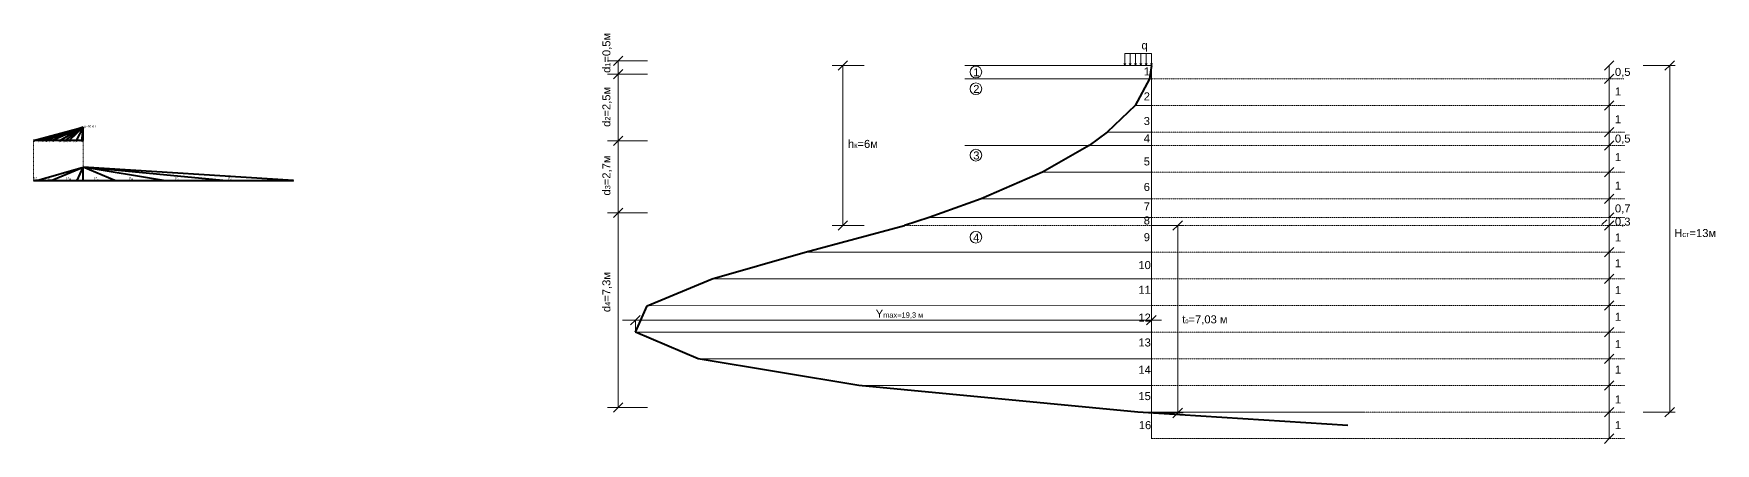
# Model space of a CAD drawing. Header units: millimetres. Extents: x -5592 to 31432, y -5488 to 8589.
# Drawn here: x 11506 to 17811, y 1975 to 3511 of the extents above; entities that cross this region are included whole.
import ezdxf

# ---------------------------------------------------------------- set-up
doc = ezdxf.new("R2010")
doc.units = ezdxf.units.MM
doc.linetypes.add('JIS_02_0.7', pattern=[1.35, 0.75, -0.6])
doc.layers.get('0').update_dxf_attribs({"lineweight": 9})
doc.layers.add('давление', color=10, linetype='Continuous', lineweight=40)
doc.layers.add('размерность', color=50, linetype='JIS_02_0.7', lineweight=5)
doc.styles.get("Standard").update_dxf_attribs({"font": 'arial.ttf'})

msp = doc.modelspace()

# ---------------------------------------------------------------- linework, layer by layer
for p, q in [((13657.628, 3409.561), (13807.942, 3409.561)), ((13680.211, 3391.866), (13697.942, 3409.561)), ((13697.942, 3409.561), (13715.673, 3427.255)), ((13697.942, 3409.561), (13697.942, 2109.561)), ((14540.337, 3391.866), (14558.068, 3409.561)), ((14540.337, 3391.866), (14558.068, 3409.561)), ((15596.792, 3436.866), (15596.792, 3391.866)), ((15596.792, 3436.866), (15696.792, 3436.866)), ((15616.792, 3436.866), (15616.792, 3391.866)), ((15636.792, 3436.866), (15636.792, 3391.866)), ((15656.792, 3436.866), (15656.792, 3391.866)), ((15676.792, 3436.866), (15676.792, 3391.866)), ((15696.792, 3436.866), (15696.792, 3391.866)), ((17412.865, 3391.866), (17430.596, 3409.561)), ((17640.183, 3391.866), (17657.914, 3409.561)), ((13657.628, 3359.561), (13807.942, 3359.561)), ((13680.211, 3341.866), (13697.942, 3359.561)), ((13697.942, 3359.561), (13715.673, 3377.255)), ((14500.337, 3391.866), (14620.337, 3391.866)), ((14522.606, 3374.172), (14540.337, 3391.866)), ((14522.606, 3374.172), (14540.337, 3391.866)), ((14540.337, 3391.866), (14540.337, 2791.866)), ((15696.792, 3391.866), (14996.792, 3391.866)), ((15696.792, 3341.866), (14996.792, 3341.866)), ((15596.792, 3391.866), (15593.104, 3399.795)), ((15596.792, 3391.866), (15600.479, 3399.795)), ((15616.792, 3391.866), (15613.104, 3399.795)), ((15616.792, 3391.866), (15620.479, 3399.795)), ((15636.792, 3391.866), (15633.104, 3399.795)), ((15636.792, 3391.866), (15640.479, 3399.795)), ((15656.792, 3391.866), (15653.104, 3399.795)), ((15656.792, 3391.866), (15660.479, 3399.795)), ((15676.792, 3391.866), (15673.104, 3399.795)), ((15676.792, 3391.866), (15680.479, 3399.795)), ((15696.792, 3391.866), (15693.104, 3399.795)), ((15696.792, 3391.866), (15700.479, 3399.795)), ((15696.792, 3391.866), (15696.792, 3341.866)), ((15696.792, 3341.866), (15696.792, 3091.866)), ((15696.792, 3341.866), (15696.792, 3241.866)), ((17395.134, 3374.172), (17412.865, 3391.866)), ((17395.134, 3324.172), (17412.865, 3341.866)), ((17412.865, 3391.866), (17412.865, 1992.284)), ((17412.865, 3341.866), (17430.596, 3359.561)), ((17622.452, 3374.172), (17640.183, 3391.866)), ((17640.183, 3391.866), (17640.183, 2091.866)), ((15696.792, 3241.866), (15635.847, 3241.866)), ((17395.134, 3224.172), (17412.865, 3241.866)), ((17412.865, 3241.866), (17430.596, 3259.561)), ((17412.865, 3141.866), (17430.596, 3159.561)), ((13657.628, 3109.561), (13807.942, 3109.561)), ((13680.211, 3091.866), (13697.942, 3109.561)), ((13697.942, 3109.561), (13715.673, 3127.255)), ((15696.792, 3091.866), (14996.792, 3091.866)), ((15696.792, 3141.866), (15530.807, 3141.866)), ((15696.792, 3091.866), (15696.792, 2821.866)), ((15696.792, 3091.866), (15696.792, 2991.866)), ((17395.134, 3124.172), (17412.865, 3141.866)), ((17395.134, 3074.172), (17412.865, 3091.866)), ((17412.865, 3091.866), (17430.596, 3109.561)), ((15696.792, 2991.866), (15289.189, 2991.866)), ((17395.134, 2974.172), (17412.865, 2991.866)), ((17412.865, 2991.866), (17430.596, 3009.561)), ((17412.865, 2891.866), (17430.596, 2909.561)), ((13657.628, 2839.561), (13807.942, 2839.561)), ((13680.211, 2821.866), (13697.942, 2839.561)), ((13697.942, 2839.561), (13715.673, 2857.255)), ((15696.792, 2891.866), (15058.934, 2891.866)), ((17395.134, 2874.172), (17412.865, 2891.866)), ((17412.865, 2821.866), (17430.596, 2839.561)), ((14500.337, 2791.866), (14620.337, 2791.866)), ((14522.606, 2774.172), (14540.337, 2791.866)), ((14540.337, 2791.866), (14558.068, 2809.561)), ((15696.792, 2821.866), (14863.667, 2821.866)), ((15696.792, 2821.866), (15696.792, 1991.866)), ((15777.843, 2774.172), (15795.574, 2791.866)), ((15795.574, 2791.866), (15813.305, 2809.561)), ((15795.574, 2791.866), (15795.574, 2088.615)), ((17386.269, 2795.324), (17404, 2813.019)), ((17395.134, 2774.172), (17412.865, 2791.866)), ((17412.865, 2791.866), (17430.596, 2809.561)), ((15696.792, 2691.866), (14398.681, 2691.866)), ((17395.134, 2674.172), (17412.865, 2691.866)), ((17412.865, 2691.866), (17430.596, 2709.561)), ((15696.792, 2591.866), (14049.887, 2591.866)), ((17395.134, 2574.172), (17412.865, 2591.866)), ((17412.865, 2591.866), (17430.596, 2609.561)), ((15696.792, 2491.866), (13806.334, 2490.103)), ((17395.134, 2474.172), (17412.865, 2491.866)), ((17412.865, 2491.866), (17430.596, 2509.561)), ((13713.501, 2436.866), (15734.696, 2436.866)), ((13744.451, 2419.172), (13762.182, 2436.866)), ((13744.451, 2419.172), (13762.182, 2436.866)), ((13762.182, 2436.866), (13779.913, 2454.561)), ((13762.182, 2436.866), (13779.913, 2454.561)), ((13762.182, 2391.866), (13762.182, 2436.866)), ((15679.061, 2419.172), (15696.792, 2436.866)), ((15679.061, 2419.172), (15696.792, 2436.866)), ((15696.792, 2436.866), (15714.523, 2454.561)), ((15696.792, 2436.866), (15714.523, 2454.561)), ((17412.865, 2391.866), (17430.596, 2409.561)), ((15696.792, 2391.866), (13762.182, 2391.866)), ((17395.134, 2374.172), (17412.865, 2391.866)), ((15696.792, 2291.866), (13997.768, 2291.866)), ((17395.134, 2274.172), (17412.865, 2291.866)), ((17412.865, 2291.866), (17430.596, 2309.561)), ((17412.865, 2191.866), (17430.596, 2209.561)), ((15696.792, 2191.866), (14599.594, 2191.866)), ((17395.134, 2174.172), (17412.865, 2191.866)), ((13657.628, 2109.561), (13807.942, 2109.561)), ((13680.211, 2091.866), (13697.942, 2109.561)), ((13680.211, 2091.866), (13697.942, 2109.561)), ((13697.942, 2109.561), (13715.673, 2127.255)), ((13697.942, 2109.561), (13715.673, 2127.255)), ((16496.792, 2091.866), (15645.57, 2091.866)), ((15777.843, 2070.92), (15795.574, 2088.615)), ((15795.574, 2088.615), (15813.305, 2106.309)), ((17395.134, 2074.172), (17412.865, 2091.866)), ((17412.865, 2091.866), (17430.596, 2109.561)), ((17622.452, 2074.172), (17640.183, 2091.866)), ((17640.183, 2091.866), (17657.914, 2109.561)), ((16496.792, 1991.866), (15696.792, 1992.284)), ((17395.134, 1974.59), (17412.865, 1992.284)), ((17412.865, 1992.284), (17430.596, 2009.979))]:
    msp.add_line(p, q)
at = {"ltscale": 0.07}
for p, q in [((17540.183, 3391.866), (17660.183, 3391.866)), ((15695.574, 2791.866), (15815.574, 2791.866)), ((15695.574, 2088.615), (15815.574, 2088.615)), ((17540.183, 2091.866), (17660.183, 2091.866))]:
    msp.add_line(p, q, dxfattribs=at)
for centre in [(15038.819, 3367.465), (15038.819, 3304.636), (15038.819, 3055.526), (15038.819, 2747.731)]:
    msp.add_circle(centre, 22)
at = {"layer": 'давление'}
for p, q in [((15689.917, 3341.866), (15635.847, 3241.866)), ((15696.792, 3391.866), (15689.917, 3341.866)), ((15635.847, 3241.866), (15530.807, 3141.866)), ((11506.094, 3110.435), (11692.131, 3160.435)), ((11692.131, 3160.435), (11537.279, 3110.435)), ((11692.131, 3160.435), (11552.654, 3110.435)), ((11692.131, 3160.435), (11577.004, 3110.435)), ((11692.131, 3160.435), (11604.954, 3110.435)), ((11692.131, 3160.435), (11624.869, 3110.435)), ((11692.131, 3160.435), (11639.611, 3110.435)), ((11692.131, 3160.435), (11665.096, 3110.435)), ((11692.131, 3160.435), (11685.256, 3110.435)), ((11692.131, 3110.435), (11692.131, 3160.435)), ((11506.094, 3110.435), (11510.531, 3111.045)), ((11537.279, 3110.435), (11506.094, 3110.435)), ((11506.094, 3110.435), (11510.531, 3109.825)), ((11510.531, 3111.045), (11510.531, 3109.825)), ((11537.279, 3110.435), (11541.716, 3111.045)), ((11552.654, 3110.435), (11537.279, 3110.435)), ((11537.279, 3110.435), (11541.716, 3109.825)), ((11541.716, 3111.045), (11541.716, 3109.825)), ((11552.654, 3110.435), (11557.091, 3111.045)), ((11577.004, 3110.435), (11552.654, 3110.435)), ((11552.654, 3110.435), (11557.091, 3109.825)), ((11557.091, 3111.045), (11557.091, 3109.825)), ((11577.004, 3110.435), (11581.441, 3111.045)), ((11604.954, 3110.435), (11577.004, 3110.435)), ((11577.004, 3110.435), (11581.441, 3109.825)), ((11581.441, 3111.045), (11581.441, 3109.825)), ((11604.954, 3110.435), (11609.391, 3111.045)), ((11624.869, 3110.435), (11604.954, 3110.435)), ((11604.954, 3110.435), (11609.391, 3109.825)), ((11609.391, 3111.045), (11609.391, 3109.825)), ((11624.869, 3110.435), (11629.306, 3111.045)), ((11639.611, 3110.435), (11624.869, 3110.435)), ((11624.869, 3110.435), (11629.306, 3109.825)), ((11629.306, 3111.045), (11629.306, 3109.825)), ((11639.611, 3110.435), (11644.048, 3111.045)), ((11665.096, 3110.435), (11639.611, 3110.435)), ((11639.611, 3110.435), (11644.048, 3109.825)), ((11644.048, 3111.045), (11644.048, 3109.825)), ((11665.096, 3110.435), (11669.533, 3111.045)), ((11685.256, 3110.435), (11665.096, 3110.435)), ((11665.096, 3110.435), (11669.533, 3109.825)), ((11669.533, 3111.045), (11669.533, 3109.825)), ((11685.256, 3110.435), (11689.693, 3111.045)), ((11692.131, 3110.435), (11685.256, 3110.435)), ((11685.256, 3110.435), (11689.693, 3109.825)), ((11689.693, 3111.045), (11689.693, 3109.825)), ((15463.544, 3091.866), (15289.189, 2991.866)), ((15530.807, 3141.866), (15463.544, 3091.866)), ((11517.734, 2960.435), (11692.131, 3010.435)), ((11572.249, 2960.435), (11692.131, 3010.435)), ((11669.659, 2960.435), (11692.131, 3010.435)), ((11692.131, 2960.435), (11692.131, 3010.435)), ((11809.924, 2960.435), (11692.131, 3010.435)), ((11993.044, 2960.435), (11692.131, 3010.435)), ((12215.119, 2960.435), (11692.131, 3010.435)), ((12479.889, 2960.435), (11692.131, 3010.435)), ((15289.189, 2991.866), (15058.934, 2891.866)), ((11506.094, 2960.435), (11517.734, 2960.435)), ((11517.734, 2960.435), (11513.297, 2961.045)), ((11513.297, 2961.045), (11513.297, 2959.825)), ((11517.734, 2960.435), (11513.297, 2959.825)), ((11517.734, 2960.435), (11572.249, 2960.435)), ((11572.249, 2960.435), (11567.812, 2961.045)), ((11567.812, 2961.045), (11567.812, 2959.825)), ((11572.249, 2960.435), (11567.812, 2959.825)), ((11572.249, 2960.435), (11669.659, 2960.435)), ((11669.659, 2960.435), (11665.222, 2961.045)), ((11665.222, 2961.045), (11665.222, 2959.825)), ((11669.659, 2960.435), (11665.222, 2959.825)), ((11669.659, 2960.435), (11809.924, 2960.435)), ((11809.924, 2960.435), (11805.487, 2961.045)), ((11805.487, 2961.045), (11805.487, 2959.825)), ((11809.924, 2960.435), (11805.487, 2959.825)), ((11809.924, 2960.435), (11993.044, 2960.435)), ((11993.044, 2960.435), (11988.607, 2961.045)), ((11988.607, 2961.045), (11988.607, 2959.825)), ((11993.044, 2960.435), (11988.607, 2959.825)), ((11993.044, 2960.435), (12215.119, 2960.435)), ((12215.119, 2960.435), (12210.682, 2961.045)), ((12210.682, 2961.045), (12210.682, 2959.825)), ((12215.119, 2960.435), (12210.682, 2959.825)), ((12215.119, 2960.435), (12479.889, 2960.435)), ((12479.889, 2960.435), (12475.452, 2961.045)), ((12475.452, 2961.045), (12475.452, 2959.825)), ((12479.889, 2960.435), (12475.452, 2959.825)), ((15058.934, 2891.866), (14863.667, 2821.866)), ((14398.681, 2691.866), (14770.755, 2791.866)), ((14863.667, 2821.866), (14770.755, 2791.866)), ((14049.887, 2591.866), (14398.681, 2691.866)), ((13806.435, 2490.328), (14049.887, 2591.866)), ((13762.182, 2391.866), (13806.435, 2490.328)), ((13997.768, 2291.866), (13762.182, 2391.866)), ((14599.594, 2191.866), (13997.768, 2291.866)), ((15645.57, 2091.866), (14599.594, 2191.866)), ((16433.328, 2041.866), (15645.57, 2091.866))]:
    msp.add_line(p, q, dxfattribs=at)
at = {"layer": 'размерность', "ltscale": 0.8}
for p, q in [((15693.792, 3341.866), (17468.685, 3341.866)), ((15696.792, 3241.866), (17471.685, 3241.866)), ((15696.792, 3141.866), (17471.685, 3141.866)), ((15696.792, 3091.866), (17471.685, 3091.866)), ((15696.792, 2991.866), (17471.685, 2991.866)), ((15696.792, 2891.866), (17471.685, 2891.866)), ((17471.685, 2791.866), (14770.755, 2791.866)), ((15696.792, 2821.866), (17471.685, 2821.866)), ((15696.792, 2691.866), (17471.685, 2691.866)), ((15696.792, 2591.866), (17471.685, 2591.866)), ((15696.792, 2491.866), (17471.685, 2491.866)), ((15696.792, 2391.866), (17471.685, 2391.866)), ((15696.792, 2291.866), (17471.685, 2291.866)), ((15696.792, 2191.866), (17471.685, 2191.866)), ((15696.792, 2091.866), (17471.685, 2091.866)), ((15696.792, 1992.284), (17471.685, 1992.284))]:
    msp.add_line(p, q, dxfattribs=at)
at = {"layer": 'размерность', "ltscale": 0.05}
for p, q in [((11506.094, 3110.435), (11506.094, 2960.435)), ((11692.131, 3110.435), (11692.131, 3010.435))]:
    msp.add_line(p, q, dxfattribs=at)

# ---------------------------------------------------------------- texts
at = {"char_height": 30, "attachment_point": 1, "rotation": 90}
for s, insert in [('d{\\H0.66667x;1}=0,5м', (13638.493, 3363.891)), ('d{\\H0.66667x;2}=2,5м', (13638.493, 3161.505)), ('d{\\H0.66667x;3}=2,7м', (13638.493, 2904.049)), ('d{\\H0.66667x;4}=7,3м', (13638.493, 2467.013))]:
    msp.add_mtext_dynamic_manual_height_columns(s, width=147.50897, gutter_width=12.5, heights=[0], dxfattribs=dict(at, insert=insert))
at = {"char_height": 30, "attachment_point": 1}
for s, width, insert in [('q', 147.50897, (15659.539, 3482.586)), ('1', 147.50897, (15028.918, 3381.398)), ('1', 147.50897, (15668.163, 3384.336)), ('0,5', 147.50897, (17434.852, 3382.777)), ('2', 147.50897, (15028.918, 3318.57)), ('2', 147.50897, (15668.163, 3290.969)), ('1', 147.50897, (17434.852, 3309.351)), ('3', 147.50897, (15668.163, 3198.548)), ('1', 147.50897, (17434.852, 3205.398)), ('h{\\H0.66667x;к}=6м', 147.50897, (14559.307, 3112.729)), ('4', 147.50897, (15668.163, 3133.629)), ('0,5', 147.50897, (17434.852, 3132.797)), ('3', 147.50897, (15028.918, 3069.46)), ('5', 147.50897, (15668.163, 3046.994)), ('1', 147.50897, (17434.852, 3063.495)), ('6', 147.50897, (15668.163, 2951.299)), ('1', 147.50897, (17434.852, 2956.647)), ('7', 147.50897, (15668.163, 2878.356)), ('0,7', 147.50897, (17434.852, 2870.845)), ('8', 147.50897, (15668.163, 2825.66)), ('0,3', 147.50897, (17434.852, 2821.344)), ('H{\\H0.66667x;ст}=13м', 147.50897, (17657.311, 2778.432)), ('4', 147.50897, (15028.918, 2761.664)), ('9', 147.50897, (15668.163, 2762.928)), ('1', 147.50897, (17434.852, 2761.943)), ('10', 147.50897, (15648.143, 2658.252)), ('1', 147.50897, (17434.852, 2665.416)), ('11', 147.50897, (15648.143, 2565.614)), ('1', 147.50897, (17434.852, 2564.276)), ('Y{\\H0.66667x;max=19,3 м}', 187.20812, (14663.249, 2475.976)), ('12', 147.50897, (15648.143, 2461.38)), ('1', 147.50897, (17434.852, 2464.449)), ('t{\\H0.5x;0}=7,03 м', 192.08908, (15812.702, 2454.804)), ('13', 147.50897, (15648.143, 2368.027)), ('1', 147.50897, (17434.852, 2362.147)), ('14', 147.50897, (15648.143, 2265.763)), ('1', 147.50897, (17434.852, 2266.445)), ('15', 147.50897, (15648.143, 2166.952)), ('1', 147.50897, (17434.852, 2154.611)), ('16', 147.50897, (15649.559, 2057.973)), ('1', 147.50897, (17434.852, 2058.214))]:
    msp.add_mtext_dynamic_manual_height_columns(s, width=width, gutter_width=12.5, heights=[0], dxfattribs=dict(at, insert=insert))
at = {"layer": 'давление', "attachment_point": 1}
for s, width, insert, char_height in [('η=50 кН', 55.58723, (11696.877, 3167.535), 8), ('Р{\\H0.66667x;9}', 9.98707, (11523.555, 3109.513), 6), ('Р{\\H0.66667x;8}', 9.98707, (11545.327, 3109.513), 6), ('Р{\\H0.66667x;7}', 9.98707, (11565.44, 3109.513), 6), ('Р{\\H0.66667x;6}', 9.98707, (11593.879, 3109.513), 6), ('Р{\\H0.66667x;5}', 9.98707, (11615.428, 3109.513), 6), ('Р{\\H0.66667x;4}', 9.98707, (11632.269, 3109.513), 6), ('Р{\\H0.66667x;3}', 9.98707, (11653.481, 3109.513), 6), ('Р{\\H0.66667x;2}', 9.98707, (11675.009, 3109.513), 6), ('Р{\\H0.66667x;1}', 9.98707, (11687.359, 3109.513), 6), ('Р{\\H0.5x;10}', 9.98707, (11508.529, 2974.252), 10), ('Р{\\H0.5x;11}', 9.98707, (11549.368, 2974.252), 10), ('Р{\\H0.5x;12}', 10, (11628.945, 2974.252), 10), ('Р{\\H0.5x;13}', 9.98707, (11733.466, 2974.252), 10), ('Р{\\H0.5x;14}', 9.98707, (11861.943, 2974.252), 10), ('Р{\\H0.5x;15}', 9.98707, (12036.09, 2974.252), 10), ('Р{\\H0.5x;15}', 10, (12233.23, 2974.252), 10)]:
    msp.add_mtext_dynamic_manual_height_columns(s, width=width, gutter_width=12.5, heights=[0], dxfattribs=dict(at, insert=insert, char_height=char_height))

doc.saveas('drawing.dxf')
